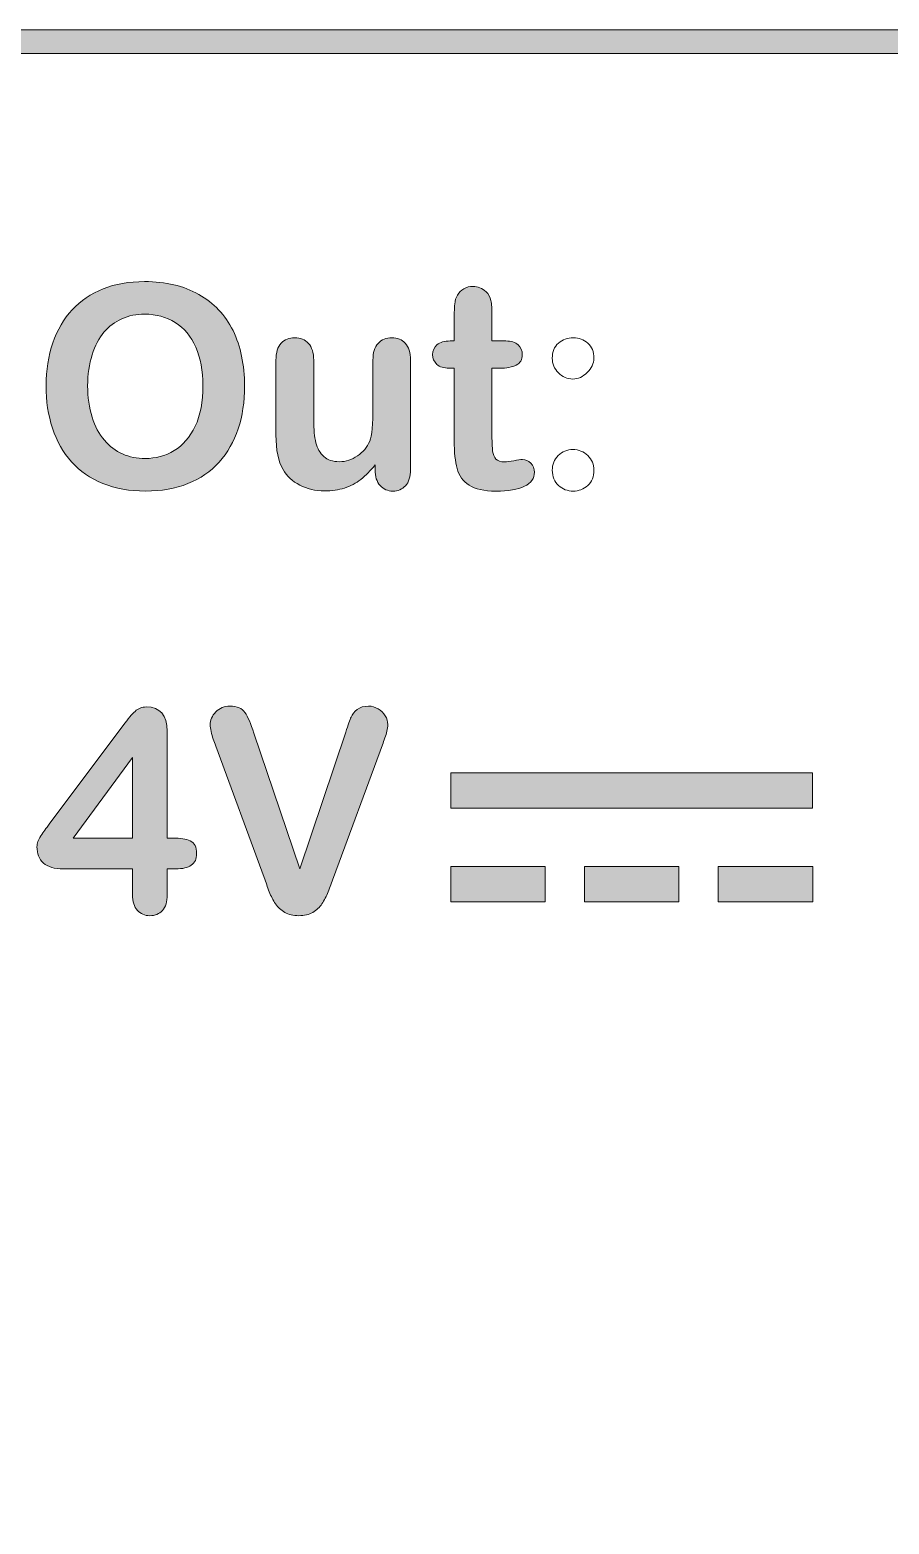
# Model space of a CAD drawing. Header units: millimetres. Extents: x -559267 to 14075, y 0 to 209897.
# Drawn here: x 928.664 to 931.044, y 81.516 to 85.656 of the extents above; entities that cross this region are included whole.
import ezdxf
from ezdxf.enums import TextEntityAlignment as Align

# ---------------------------------------------------------------- set-up
doc = ezdxf.new("R2010")
doc.units = ezdxf.units.MM
doc.layers.add('Serigraph', color=7, linetype='Continuous')
doc.layers.add('Таблицы', color=7, linetype='Continuous', lineweight=13)
doc.styles.get("Standard").update_dxf_attribs({"font": 'arial.ttf'})
doc.styles.add('Unecom', font='GOST2304A_0.ttf', dxfattribs={"height": 2.5})

# ---------------------------------------------------------------- blocks, each defined once
blk = doc.blocks.new('Dali Draiver1')
at = {"layer": 'Serigraph'}
h = blk.add_hatch(color=256, dxfattribs=at)
h.dxf.hatch_style = 2
edge = h.paths.add_edge_path()
edge.add_spline(control_points=[(49.445, 5.668), (49.445, 5.668), (25.921, 5.668), (25.921, 5.668), (25.19, 5.668), (24.595, 6.268), (24.595, 7.006), (24.595, 7.006), (24.595, 22.006), (24.595, 22.006), (24.595, 22.744), (25.19, 23.344), (25.921, 23.344), (25.921, 23.344), (49.445, 23.344), (49.445, 23.344), (50.177, 23.344), (50.771, 22.744), (50.771, 22.006), (50.771, 22.006), (50.771, 7.006), (50.771, 7.006), (50.771, 6.268), (50.177, 5.668), (49.445, 5.668)], knot_values=[0, 0, 0, 0, 1, 1, 1, 2, 2, 2, 3, 3, 3, 4, 4, 4, 5, 5, 5, 6, 6, 6, 7, 7, 7, 8, 8, 8, 8], degree=3, periodic=0)
edge = h.paths.add_edge_path()
edge.add_spline(control_points=[(25.921, 23.168), (25.287, 23.168), (24.772, 22.647), (24.772, 22.006), (24.772, 22.006), (24.772, 7.006), (24.772, 7.006), (24.772, 6.365), (25.287, 5.844), (25.921, 5.844), (25.921, 5.844), (49.445, 5.844), (49.445, 5.844), (50.079, 5.844), (50.595, 6.365), (50.595, 7.006), (50.595, 7.006), (50.595, 22.006), (50.595, 22.006), (50.595, 22.647), (50.079, 23.168), (49.445, 23.168), (49.445, 23.168), (25.921, 23.168), (25.921, 23.168)], knot_values=[0, 0, 0, 0, 1, 1, 1, 2, 2, 2, 3, 3, 3, 4, 4, 4, 5, 5, 5, 6, 6, 6, 7, 7, 7, 8, 8, 8, 8], degree=3, periodic=0)
h = blk.add_hatch(color=256, dxfattribs=at)
h.dxf.hatch_style = 2
edge = h.paths.add_edge_path()
edge.add_spline(control_points=[(31.835, 21.462), (31.992, 21.462), (32.127, 21.43), (32.24, 21.366), (32.352, 21.303), (32.438, 21.212), (32.496, 21.095), (32.553, 20.977), (32.582, 20.839), (32.582, 20.681), (32.582, 20.564), (32.567, 20.457), (32.535, 20.361), (32.503, 20.266), (32.456, 20.183), (32.392, 20.112), (32.329, 20.042), (32.251, 19.988), (32.159, 19.951), (32.066, 19.914), (31.961, 19.895), (31.841, 19.895), (31.723, 19.895), (31.617, 19.914), (31.523, 19.953), (31.429, 19.991), (31.351, 20.045), (31.288, 20.114), (31.226, 20.184), (31.178, 20.268), (31.146, 20.365), (31.114, 20.463), (31.098, 20.569), (31.098, 20.683), (31.098, 20.799), (31.115, 20.906), (31.149, 21.003), (31.182, 21.1), (31.23, 21.183), (31.294, 21.251), (31.357, 21.319), (31.434, 21.372), (31.525, 21.408), (31.616, 21.444), (31.719, 21.462), (31.835, 21.462)], knot_values=[0, 0, 0, 0, 1, 1, 1, 2, 2, 2, 3, 3, 3, 4, 4, 4, 5, 5, 5, 6, 6, 6, 7, 7, 7, 8, 8, 8, 9, 9, 9, 10, 10, 10, 11, 11, 11, 12, 12, 12, 13, 13, 13, 14, 14, 14, 15, 15, 15, 15], degree=3, periodic=0)
edge = h.paths.add_edge_path()
edge.add_spline(control_points=[(32.271, 20.683), (32.271, 20.794), (32.253, 20.89), (32.218, 20.971), (32.182, 21.052), (32.13, 21.114), (32.064, 21.156), (31.997, 21.197), (31.921, 21.218), (31.835, 21.218), (31.774, 21.218), (31.717, 21.207), (31.665, 21.183), (31.613, 21.16), (31.568, 21.127), (31.531, 21.083), (31.493, 21.039), (31.463, 20.982), (31.442, 20.914), (31.42, 20.845), (31.409, 20.768), (31.409, 20.683), (31.409, 20.597), (31.42, 20.519), (31.442, 20.449), (31.463, 20.38), (31.494, 20.322), (31.534, 20.276), (31.573, 20.23), (31.619, 20.196), (31.67, 20.173), (31.721, 20.15), (31.778, 20.139), (31.839, 20.139), (31.918, 20.139), (31.99, 20.159), (32.056, 20.198), (32.121, 20.237), (32.174, 20.298), (32.213, 20.38), (32.252, 20.462), (32.271, 20.563), (32.271, 20.683)], knot_values=[0, 0, 0, 0, 1, 1, 1, 2, 2, 2, 3, 3, 3, 4, 4, 4, 5, 5, 5, 6, 6, 6, 7, 7, 7, 8, 8, 8, 9, 9, 9, 10, 10, 10, 11, 11, 11, 12, 12, 12, 13, 13, 13, 14, 14, 14, 14], degree=3, periodic=0)
h = blk.add_hatch(color=256, dxfattribs=at)
h.dxf.hatch_style = 2
edge = h.paths.add_edge_path()
edge.add_spline(control_points=[(34.119, 21.018), (34.119, 21.018), (34.15, 21.018), (34.15, 21.018), (34.15, 21.018), (34.15, 21.187), (34.15, 21.187), (34.15, 21.233), (34.151, 21.268), (34.154, 21.294), (34.156, 21.32), (34.163, 21.342), (34.174, 21.361), (34.185, 21.38), (34.201, 21.396), (34.222, 21.408), (34.242, 21.42), (34.265, 21.426), (34.291, 21.426), (34.327, 21.426), (34.359, 21.412), (34.388, 21.386), (34.407, 21.368), (34.42, 21.346), (34.424, 21.32), (34.43, 21.294), (34.432, 21.257), (34.432, 21.21), (34.432, 21.21), (34.432, 21.018), (34.432, 21.018), (34.432, 21.018), (34.536, 21.018), (34.536, 21.018), (34.576, 21.018), (34.606, 21.008), (34.627, 20.989), (34.648, 20.97), (34.659, 20.946), (34.659, 20.916), (34.659, 20.878), (34.644, 20.852), (34.614, 20.837), (34.584, 20.822), (34.541, 20.814), (34.485, 20.814), (34.485, 20.814), (34.432, 20.814), (34.432, 20.814), (34.432, 20.814), (34.432, 20.295), (34.432, 20.295), (34.432, 20.251), (34.434, 20.217), (34.437, 20.193), (34.44, 20.17), (34.449, 20.15), (34.462, 20.135), (34.475, 20.121), (34.497, 20.113), (34.528, 20.113), (34.544, 20.113), (34.566, 20.116), (34.595, 20.122), (34.623, 20.128), (34.645, 20.131), (34.661, 20.131), (34.684, 20.131), (34.704, 20.122), (34.722, 20.103), (34.74, 20.085), (34.75, 20.063), (34.75, 20.036), (34.75, 19.99), (34.725, 19.955), (34.675, 19.931), (34.626, 19.907), (34.554, 19.895), (34.461, 19.895), (34.373, 19.895), (34.306, 19.91), (34.261, 19.94), (34.215, 19.969), (34.185, 20.01), (34.172, 20.063), (34.157, 20.115), (34.15, 20.185), (34.15, 20.272), (34.15, 20.272), (34.15, 20.814), (34.15, 20.814), (34.15, 20.814), (34.113, 20.814), (34.113, 20.814), (34.072, 20.814), (34.041, 20.824), (34.02, 20.843), (33.999, 20.862), (33.988, 20.887), (33.988, 20.916), (33.988, 20.946), (33.999, 20.97), (34.021, 20.989), (34.044, 21.008), (34.077, 21.018), (34.119, 21.018)], knot_values=[0, 0, 0, 0, 1, 1, 1, 2, 2, 2, 3, 3, 3, 4, 4, 4, 5, 5, 5, 6, 6, 6, 7, 7, 7, 8, 8, 8, 9, 9, 9, 10, 10, 10, 11, 11, 11, 12, 12, 12, 13, 13, 13, 14, 14, 14, 15, 15, 15, 16, 16, 16, 17, 17, 17, 18, 18, 18, 19, 19, 19, 20, 20, 20, 21, 21, 21, 22, 22, 22, 23, 23, 23, 24, 24, 24, 25, 25, 25, 26, 26, 26, 27, 27, 27, 28, 28, 28, 29, 29, 29, 30, 30, 30, 31, 31, 31, 32, 32, 32, 33, 33, 33, 34, 34, 34, 35, 35, 35, 35], degree=3, periodic=0)
h = blk.add_hatch(color=256, dxfattribs=at)
h.dxf.hatch_style = 2
edge = h.paths.add_edge_path()
edge.add_spline(control_points=[(33.558, 20.054), (33.558, 20.054), (33.558, 20.091), (33.558, 20.091), (33.524, 20.048), (33.489, 20.012), (33.452, 19.983), (33.414, 19.954), (33.374, 19.933), (33.33, 19.918), (33.286, 19.904), (33.235, 19.897), (33.179, 19.897), (33.111, 19.897), (33.049, 19.911), (32.995, 19.94), (32.941, 19.968), (32.899, 20.007), (32.87, 20.056), (32.835, 20.116), (32.817, 20.202), (32.817, 20.315), (32.817, 20.315), (32.817, 20.874), (32.817, 20.874), (32.817, 20.93), (32.83, 20.973), (32.855, 21.001), (32.881, 21.028), (32.915, 21.042), (32.957, 21.042), (32.999, 21.042), (33.034, 21.028), (33.06, 21), (33.086, 20.972), (33.099, 20.93), (33.099, 20.874), (33.099, 20.874), (33.099, 20.422), (33.099, 20.422), (33.099, 20.357), (33.105, 20.302), (33.116, 20.257), (33.127, 20.213), (33.146, 20.178), (33.175, 20.153), (33.204, 20.128), (33.242, 20.115), (33.291, 20.115), (33.339, 20.115), (33.384, 20.129), (33.426, 20.158), (33.468, 20.186), (33.498, 20.223), (33.518, 20.268), (33.534, 20.308), (33.542, 20.396), (33.542, 20.531), (33.542, 20.531), (33.542, 20.874), (33.542, 20.874), (33.542, 20.93), (33.555, 20.972), (33.581, 21), (33.607, 21.028), (33.641, 21.042), (33.683, 21.042), (33.725, 21.042), (33.759, 21.028), (33.784, 21.001), (33.81, 20.973), (33.823, 20.93), (33.823, 20.874), (33.823, 20.874), (33.823, 20.056), (33.823, 20.056), (33.823, 20.003), (33.81, 19.962), (33.786, 19.935), (33.761, 19.909), (33.73, 19.895), (33.691, 19.895), (33.653, 19.895), (33.621, 19.909), (33.596, 19.937), (33.57, 19.965), (33.558, 20.004), (33.558, 20.054)], knot_values=[0, 0, 0, 0, 1, 1, 1, 2, 2, 2, 3, 3, 3, 4, 4, 4, 5, 5, 5, 6, 6, 6, 7, 7, 7, 8, 8, 8, 9, 9, 9, 10, 10, 10, 11, 11, 11, 12, 12, 12, 13, 13, 13, 14, 14, 14, 15, 15, 15, 16, 16, 16, 17, 17, 17, 18, 18, 18, 19, 19, 19, 20, 20, 20, 21, 21, 21, 22, 22, 22, 23, 23, 23, 24, 24, 24, 25, 25, 25, 26, 26, 26, 27, 27, 27, 28, 28, 28, 29, 29, 29, 29], degree=3, periodic=0)
h = blk.add_hatch(color=256, dxfattribs=at)
h.dxf.hatch_style = 2
edge = h.paths.add_edge_path()
edge.add_spline(control_points=[(31.745, 16.877), (31.745, 16.877), (31.745, 17.07), (31.745, 17.07), (31.745, 17.07), (31.226, 17.07), (31.226, 17.07), (31.161, 17.07), (31.112, 17.084), (31.079, 17.114), (31.046, 17.144), (31.03, 17.184), (31.03, 17.235), (31.03, 17.248), (31.032, 17.261), (31.037, 17.275), (31.042, 17.288), (31.049, 17.302), (31.059, 17.317), (31.069, 17.332), (31.079, 17.346), (31.089, 17.36), (31.099, 17.374), (31.112, 17.391), (31.127, 17.411), (31.127, 17.411), (31.675, 18.143), (31.675, 18.143), (31.711, 18.192), (31.74, 18.227), (31.764, 18.248), (31.786, 18.27), (31.814, 18.281), (31.847, 18.281), (31.951, 18.281), (32.004, 18.221), (32.004, 18.101), (32.004, 18.101), (32.004, 17.301), (32.004, 17.301), (32.004, 17.301), (32.048, 17.301), (32.048, 17.301), (32.101, 17.301), (32.144, 17.294), (32.176, 17.279), (32.208, 17.265), (32.224, 17.233), (32.224, 17.184), (32.224, 17.144), (32.211, 17.115), (32.184, 17.097), (32.158, 17.079), (32.119, 17.07), (32.067, 17.07), (32.067, 17.07), (32.004, 17.07), (32.004, 17.07), (32.004, 17.07), (32.004, 16.877), (32.004, 16.877), (32.004, 16.824), (31.992, 16.785), (31.968, 16.759), (31.945, 16.733), (31.914, 16.72), (31.874, 16.72), (31.836, 16.72), (31.805, 16.734), (31.781, 16.76), (31.757, 16.787), (31.745, 16.826), (31.745, 16.877)], knot_values=[0, 0, 0, 0, 1, 1, 1, 2, 2, 2, 3, 3, 3, 4, 4, 4, 5, 5, 5, 6, 6, 6, 7, 7, 7, 8, 8, 8, 9, 9, 9, 10, 10, 10, 11, 11, 11, 12, 12, 12, 13, 13, 13, 14, 14, 14, 15, 15, 15, 16, 16, 16, 17, 17, 17, 18, 18, 18, 19, 19, 19, 20, 20, 20, 21, 21, 21, 22, 22, 22, 23, 23, 23, 24, 24, 24, 24], degree=3, periodic=0)
h.paths.add_polyline_path([(31.301, 17.301), (31.745, 17.301), (31.745, 17.902)])
h = blk.add_hatch(color=256, dxfattribs=at)
h.dxf.hatch_style = 2
edge = h.paths.add_edge_path()
edge.add_spline(control_points=[(32.652, 18.085), (32.652, 18.085), (32.995, 17.07), (32.995, 17.07), (32.995, 17.07), (33.339, 18.093), (33.339, 18.093), (33.357, 18.146), (33.37, 18.184), (33.379, 18.205), (33.388, 18.226), (33.403, 18.245), (33.424, 18.262), (33.444, 18.279), (33.473, 18.287), (33.508, 18.287), (33.535, 18.287), (33.559, 18.28), (33.581, 18.267), (33.604, 18.254), (33.621, 18.237), (33.634, 18.215), (33.647, 18.194), (33.653, 18.172), (33.653, 18.15), (33.653, 18.134), (33.651, 18.118), (33.647, 18.101), (33.643, 18.083), (33.638, 18.066), (33.631, 18.049), (33.625, 18.032), (33.619, 18.015), (33.613, 17.997), (33.613, 17.997), (33.246, 17.006), (33.246, 17.006), (33.233, 16.969), (33.22, 16.933), (33.207, 16.899), (33.194, 16.865), (33.178, 16.835), (33.161, 16.809), (33.144, 16.783), (33.121, 16.762), (33.092, 16.745), (33.064, 16.728), (33.029, 16.72), (32.988, 16.72), (32.946, 16.72), (32.911, 16.728), (32.883, 16.745), (32.854, 16.761), (32.831, 16.782), (32.813, 16.809), (32.796, 16.835), (32.78, 16.865), (32.767, 16.899), (32.754, 16.933), (32.741, 16.969), (32.728, 17.006), (32.728, 17.006), (32.367, 17.988), (32.367, 17.988), (32.361, 18.006), (32.355, 18.024), (32.348, 18.041), (32.342, 18.058), (32.336, 18.077), (32.332, 18.097), (32.327, 18.117), (32.325, 18.134), (32.325, 18.147), (32.325, 18.183), (32.339, 18.215), (32.367, 18.244), (32.396, 18.273), (32.431, 18.287), (32.474, 18.287), (32.526, 18.287), (32.563, 18.271), (32.585, 18.239), (32.607, 18.207), (32.629, 18.156), (32.652, 18.085)], knot_values=[0, 0, 0, 0, 1, 1, 1, 2, 2, 2, 3, 3, 3, 4, 4, 4, 5, 5, 5, 6, 6, 6, 7, 7, 7, 8, 8, 8, 9, 9, 9, 10, 10, 10, 11, 11, 11, 12, 12, 12, 13, 13, 13, 14, 14, 14, 15, 15, 15, 16, 16, 16, 17, 17, 17, 18, 18, 18, 19, 19, 19, 20, 20, 20, 21, 21, 21, 22, 22, 22, 23, 23, 23, 24, 24, 24, 25, 25, 25, 26, 26, 26, 27, 27, 27, 28, 28, 28, 28], degree=3, periodic=0)
h = blk.add_hatch(color=256, dxfattribs=at)
h.dxf.hatch_style = 2
h.paths.add_polyline_path([(36.829, 17.524), (34.124, 17.524), (34.124, 17.788), (36.829, 17.788)])
h = blk.add_hatch(color=256, dxfattribs=at)
h.dxf.hatch_style = 2
h.paths.add_polyline_path([(34.829, 16.824), (34.124, 16.824), (34.124, 17.089), (34.829, 17.089)])
h = blk.add_hatch(color=256, dxfattribs=at)
h.dxf.hatch_style = 2
h.paths.add_polyline_path([(35.829, 16.824), (35.124, 16.824), (35.124, 17.089), (35.829, 17.089)])
h = blk.add_hatch(color=256, dxfattribs=at)
h.dxf.hatch_style = 2
h.paths.add_polyline_path([(36.83, 16.824), (36.124, 16.824), (36.124, 17.089), (36.83, 17.089)])
at = {"layer": 'Serigraph', "lineweight": 0}
for p, q in [((31.745, 17.902), (31.301, 17.301)), ((31.745, 17.301), (31.745, 17.902)), ((34.124, 17.524), (34.124, 17.788)), ((34.124, 17.788), (36.829, 17.788)), ((36.829, 17.788), (36.829, 17.524)), ((36.829, 17.524), (34.124, 17.524)), ((31.301, 17.301), (31.745, 17.301)), ((34.124, 16.824), (34.124, 17.089)), ((34.124, 17.089), (34.829, 17.089)), ((34.829, 17.089), (34.829, 16.824)), ((35.124, 16.824), (35.124, 17.089)), ((35.124, 17.089), (35.829, 17.089)), ((35.829, 17.089), (35.829, 16.824)), ((36.124, 16.824), (36.124, 17.089)), ((36.124, 17.089), (36.83, 17.089)), ((36.83, 17.089), (36.83, 16.824)), ((34.829, 16.824), (34.124, 16.824)), ((35.829, 16.824), (35.124, 16.824)), ((36.83, 16.824), (36.124, 16.824))]:
    blk.add_line(p, q, dxfattribs=at)
for points in [[(25.921, 23.344), (25.921, 23.344), (49.445, 23.344), (49.445, 23.344)], [(49.445, 23.168), (49.445, 23.168), (25.921, 23.168), (25.921, 23.168)], [(31.525, 21.408), (31.616, 21.444), (31.719, 21.462), (31.835, 21.462)], [(31.835, 21.462), (31.992, 21.462), (32.127, 21.43), (32.24, 21.366)], [(32.24, 21.366), (32.352, 21.303), (32.438, 21.212), (32.496, 21.095)], [(34.154, 21.294), (34.156, 21.32), (34.163, 21.342), (34.174, 21.361)], [(34.174, 21.361), (34.185, 21.38), (34.201, 21.396), (34.222, 21.408)], [(34.388, 21.386), (34.407, 21.368), (34.42, 21.346), (34.424, 21.32)], [(34.15, 21.187), (34.15, 21.233), (34.151, 21.268), (34.154, 21.294)], [(34.424, 21.32), (34.43, 21.294), (34.432, 21.257), (34.432, 21.21)], [(31.665, 21.183), (31.613, 21.16), (31.568, 21.127), (31.531, 21.083)], [(32.218, 20.971), (32.182, 21.052), (32.13, 21.114), (32.064, 21.156)], [(34.15, 21.018), (34.15, 21.018), (34.15, 21.187), (34.15, 21.187)], [(34.432, 21.21), (34.432, 21.21), (34.432, 21.018), (34.432, 21.018)], [(31.531, 21.083), (31.493, 21.039), (31.463, 20.982), (31.442, 20.914)], [(34.021, 20.989), (34.044, 21.008), (34.077, 21.018), (34.119, 21.018)], [(34.119, 21.018), (34.119, 21.018), (34.15, 21.018), (34.15, 21.018)], [(34.432, 21.018), (34.432, 21.018), (34.536, 21.018), (34.536, 21.018)], [(34.536, 21.018), (34.576, 21.018), (34.606, 21.008), (34.627, 20.989)], [(32.271, 20.683), (32.271, 20.794), (32.253, 20.89), (32.218, 20.971)], [(33.542, 20.874), (33.542, 20.93), (33.555, 20.972), (33.581, 21)], [(34.883, 20.888), (34.883, 20.937), (34.898, 20.975), (34.929, 21.002)], [(32.817, 20.315), (32.817, 20.315), (32.817, 20.874), (32.817, 20.874)], [(33.099, 20.874), (33.099, 20.874), (33.099, 20.422), (33.099, 20.422)], [(33.542, 20.531), (33.542, 20.531), (33.542, 20.874), (33.542, 20.874)], [(33.823, 20.874), (33.823, 20.874), (33.823, 20.056), (33.823, 20.056)], [(34.113, 20.814), (34.072, 20.814), (34.041, 20.824), (34.02, 20.843)], [(34.15, 20.814), (34.15, 20.814), (34.113, 20.814), (34.113, 20.814)], [(34.15, 20.272), (34.15, 20.272), (34.15, 20.814), (34.15, 20.814)], [(34.485, 20.814), (34.485, 20.814), (34.432, 20.814), (34.432, 20.814)], [(34.432, 20.814), (34.432, 20.814), (34.432, 20.295), (34.432, 20.295)], [(34.614, 20.837), (34.584, 20.822), (34.541, 20.814), (34.485, 20.814)], [(34.929, 20.78), (34.898, 20.811), (34.883, 20.847), (34.883, 20.888)], [(32.213, 20.38), (32.252, 20.462), (32.271, 20.563), (32.271, 20.683)], [(31.442, 20.449), (31.463, 20.38), (31.494, 20.322), (31.534, 20.276)], [(33.518, 20.268), (33.534, 20.308), (33.542, 20.396), (33.542, 20.531)], [(31.288, 20.114), (31.226, 20.184), (31.178, 20.268), (31.146, 20.365)], [(32.056, 20.198), (32.121, 20.237), (32.174, 20.298), (32.213, 20.38)], [(32.535, 20.361), (32.503, 20.266), (32.456, 20.183), (32.392, 20.112)], [(33.099, 20.422), (33.099, 20.357), (33.105, 20.302), (33.116, 20.257)], [(31.534, 20.276), (31.573, 20.23), (31.619, 20.196), (31.67, 20.173)], [(32.87, 20.056), (32.835, 20.116), (32.817, 20.202), (32.817, 20.315)], [(33.426, 20.158), (33.468, 20.186), (33.498, 20.223), (33.518, 20.268)], [(34.172, 20.063), (34.157, 20.115), (34.15, 20.185), (34.15, 20.272)], [(34.432, 20.295), (34.432, 20.251), (34.434, 20.217), (34.437, 20.193)], [(31.523, 19.953), (31.429, 19.991), (31.351, 20.045), (31.288, 20.114)], [(34.437, 20.193), (34.44, 20.17), (34.449, 20.15), (34.462, 20.135)], [(32.392, 20.112), (32.329, 20.042), (32.251, 19.988), (32.159, 19.951)], [(33.558, 20.091), (33.524, 20.048), (33.489, 20.012), (33.452, 19.983)], [(33.558, 20.054), (33.558, 20.054), (33.558, 20.091), (33.558, 20.091)], [(33.596, 19.937), (33.57, 19.965), (33.558, 20.004), (33.558, 20.054)], [(33.823, 20.056), (33.823, 20.003), (33.81, 19.962), (33.786, 19.935)], [(34.261, 19.94), (34.215, 19.969), (34.185, 20.01), (34.172, 20.063)], [(35.04, 19.895), (34.997, 19.895), (34.961, 19.909), (34.93, 19.937)], [(35.148, 19.937), (35.117, 19.909), (35.081, 19.895), (35.04, 19.895)], [(31.675, 18.143), (31.711, 18.192), (31.74, 18.227), (31.764, 18.248)], [(32.585, 18.239), (32.607, 18.207), (32.629, 18.156), (32.652, 18.085)], [(33.379, 18.205), (33.388, 18.226), (33.403, 18.245), (33.424, 18.262)], [(33.581, 18.267), (33.604, 18.254), (33.621, 18.237), (33.634, 18.215)], [(31.127, 17.411), (31.127, 17.411), (31.675, 18.143), (31.675, 18.143)], [(33.339, 18.093), (33.357, 18.146), (33.37, 18.184), (33.379, 18.205)], [(32.004, 18.101), (32.004, 18.101), (32.004, 17.301), (32.004, 17.301)], [(32.348, 18.041), (32.342, 18.058), (32.336, 18.077), (32.332, 18.097)], [(32.367, 17.988), (32.361, 18.006), (32.355, 18.024), (32.348, 18.041)], [(32.652, 18.085), (32.652, 18.085), (32.995, 17.07), (32.995, 17.07)], [(32.995, 17.07), (32.995, 17.07), (33.339, 18.093), (33.339, 18.093)], [(33.613, 17.997), (33.613, 17.997), (33.246, 17.006), (33.246, 17.006)], [(33.631, 18.049), (33.625, 18.032), (33.619, 18.015), (33.613, 17.997)], [(33.647, 18.101), (33.643, 18.083), (33.638, 18.066), (33.631, 18.049)], [(32.728, 17.006), (32.728, 17.006), (32.367, 17.988), (32.367, 17.988)], [(31.059, 17.317), (31.069, 17.332), (31.079, 17.346), (31.089, 17.36)], [(31.089, 17.36), (31.099, 17.374), (31.112, 17.391), (31.127, 17.411)], [(31.037, 17.275), (31.042, 17.288), (31.049, 17.302), (31.059, 17.317)], [(32.004, 17.301), (32.004, 17.301), (32.048, 17.301), (32.048, 17.301)], [(32.048, 17.301), (32.101, 17.301), (32.144, 17.294), (32.176, 17.279)], [(31.226, 17.07), (31.161, 17.07), (31.112, 17.084), (31.079, 17.114)], [(32.184, 17.097), (32.158, 17.079), (32.119, 17.07), (32.067, 17.07)], [(31.745, 17.07), (31.745, 17.07), (31.226, 17.07), (31.226, 17.07)], [(31.745, 16.877), (31.745, 16.877), (31.745, 17.07), (31.745, 17.07)], [(32.067, 17.07), (32.067, 17.07), (32.004, 17.07), (32.004, 17.07)], [(32.004, 17.07), (32.004, 17.07), (32.004, 16.877), (32.004, 16.877)], [(32.767, 16.899), (32.754, 16.933), (32.741, 16.969), (32.728, 17.006)], [(33.246, 17.006), (33.233, 16.969), (33.22, 16.933), (33.207, 16.899)], [(31.781, 16.76), (31.757, 16.787), (31.745, 16.826), (31.745, 16.877)], [(32.004, 16.877), (32.004, 16.824), (31.992, 16.785), (31.968, 16.759)], [(32.813, 16.809), (32.796, 16.835), (32.78, 16.865), (32.767, 16.899)], [(33.207, 16.899), (33.194, 16.865), (33.178, 16.835), (33.161, 16.809)], [(32.883, 16.745), (32.854, 16.761), (32.831, 16.782), (32.813, 16.809)], [(33.161, 16.809), (33.144, 16.783), (33.121, 16.762), (33.092, 16.745)]]:
    blk.add_open_spline(points, degree=3, dxfattribs=at)
for points, knots in [([(31.149, 21.003), (31.182, 21.1), (31.23, 21.183), (31.294, 21.251), (31.357, 21.319), (31.434, 21.372), (31.525, 21.408)], [12, 12, 12, 12, 13, 13, 13, 14, 14, 14, 14]), ([(34.222, 21.408), (34.242, 21.42), (34.265, 21.426), (34.291, 21.426), (34.327, 21.426), (34.359, 21.412), (34.388, 21.386)], [5, 5, 5, 5, 6, 6, 6, 7, 7, 7, 7]), ([(32.064, 21.156), (31.997, 21.197), (31.921, 21.218), (31.835, 21.218), (31.774, 21.218), (31.717, 21.207), (31.665, 21.183)], [2, 2, 2, 2, 3, 3, 3, 4, 4, 4, 4]), ([(32.496, 21.095), (32.553, 20.977), (32.582, 20.839), (32.582, 20.681), (32.582, 20.564), (32.567, 20.457), (32.535, 20.361)], [2, 2, 2, 2, 3, 3, 3, 4, 4, 4, 4]), ([(32.817, 20.874), (32.817, 20.93), (32.83, 20.973), (32.855, 21.001), (32.881, 21.028), (32.915, 21.042), (32.957, 21.042), (32.999, 21.042), (33.034, 21.028), (33.06, 21), (33.086, 20.972), (33.099, 20.93), (33.099, 20.874)], [8, 8, 8, 8, 9, 9, 9, 10, 10, 10, 11, 11, 11, 12, 12, 12, 12]), ([(33.581, 21), (33.607, 21.028), (33.641, 21.042), (33.683, 21.042), (33.725, 21.042), (33.759, 21.028), (33.784, 21.001), (33.81, 20.973), (33.823, 20.93), (33.823, 20.874)], [21, 21, 21, 21, 22, 22, 22, 23, 23, 23, 24, 24, 24, 24]), ([(34.929, 21.002), (34.96, 21.029), (34.997, 21.042), (35.04, 21.042), (35.082, 21.042), (35.118, 21.029), (35.149, 21.002)], [1, 1, 1, 1, 2, 2, 2, 3, 3, 3, 3]), ([(31.146, 20.365), (31.114, 20.463), (31.098, 20.569), (31.098, 20.683), (31.098, 20.799), (31.115, 20.906), (31.149, 21.003)], [10, 10, 10, 10, 11, 11, 11, 12, 12, 12, 12]), ([(31.442, 20.914), (31.42, 20.845), (31.409, 20.768), (31.409, 20.683), (31.409, 20.597), (31.42, 20.519), (31.442, 20.449)], [6, 6, 6, 6, 7, 7, 7, 8, 8, 8, 8]), ([(34.02, 20.843), (33.999, 20.862), (33.988, 20.887), (33.988, 20.916), (33.988, 20.946), (33.999, 20.97), (34.021, 20.989)], [32, 32, 32, 32, 33, 33, 33, 34, 34, 34, 34]), ([(34.627, 20.989), (34.648, 20.97), (34.659, 20.946), (34.659, 20.916), (34.659, 20.878), (34.644, 20.852), (34.614, 20.837)], [12, 12, 12, 12, 13, 13, 13, 14, 14, 14, 14]), ([(35.149, 21.002), (35.179, 20.974), (35.194, 20.937), (35.194, 20.888), (35.194, 20.85), (35.178, 20.814), (35.145, 20.782)], [3, 3, 3, 3, 4, 4, 4, 5, 5, 5, 5]), ([(35.145, 20.782), (35.111, 20.75), (35.076, 20.733), (35.037, 20.733), (34.995, 20.733), (34.959, 20.749), (34.929, 20.78)], [5, 5, 5, 5, 6, 6, 6, 7, 7, 7, 7]), ([(33.116, 20.257), (33.127, 20.213), (33.146, 20.178), (33.175, 20.153), (33.204, 20.128), (33.242, 20.115), (33.291, 20.115), (33.339, 20.115), (33.384, 20.129), (33.426, 20.158)], [14, 14, 14, 14, 15, 15, 15, 16, 16, 16, 17, 17, 17, 17]), ([(31.67, 20.173), (31.721, 20.15), (31.778, 20.139), (31.839, 20.139), (31.918, 20.139), (31.99, 20.159), (32.056, 20.198)], [10, 10, 10, 10, 11, 11, 11, 12, 12, 12, 12]), ([(34.462, 20.135), (34.475, 20.121), (34.497, 20.113), (34.528, 20.113), (34.544, 20.113), (34.566, 20.116), (34.595, 20.122)], [19, 19, 19, 19, 20, 20, 20, 21, 21, 21, 21]), ([(34.595, 20.122), (34.623, 20.128), (34.645, 20.131), (34.661, 20.131), (34.684, 20.131), (34.704, 20.122), (34.722, 20.103)], [21, 21, 21, 21, 22, 22, 22, 23, 23, 23, 23]), ([(34.93, 19.937), (34.899, 19.964), (34.883, 20.003), (34.883, 20.052), (34.883, 20.094), (34.898, 20.13), (34.927, 20.161)], [1, 1, 1, 1, 2, 2, 2, 3, 3, 3, 3]), ([(34.927, 20.161), (34.957, 20.191), (34.994, 20.206), (35.037, 20.206), (35.08, 20.206), (35.117, 20.191), (35.148, 20.161)], [3, 3, 3, 3, 4, 4, 4, 5, 5, 5, 5]), ([(35.148, 20.161), (35.179, 20.131), (35.194, 20.095), (35.194, 20.052), (35.194, 20.003), (35.179, 19.965), (35.148, 19.937)], [5, 5, 5, 5, 6, 6, 6, 7, 7, 7, 7]), ([(33.452, 19.983), (33.414, 19.954), (33.374, 19.933), (33.33, 19.918), (33.286, 19.904), (33.235, 19.897), (33.179, 19.897), (33.111, 19.897), (33.049, 19.911), (32.995, 19.94), (32.941, 19.968), (32.899, 20.007), (32.87, 20.056)], [2, 2, 2, 2, 3, 3, 3, 4, 4, 4, 5, 5, 5, 6, 6, 6, 6]), ([(34.722, 20.103), (34.74, 20.085), (34.75, 20.063), (34.75, 20.036), (34.75, 19.99), (34.725, 19.955), (34.675, 19.931)], [23, 23, 23, 23, 24, 24, 24, 25, 25, 25, 25]), ([(32.159, 19.951), (32.066, 19.914), (31.961, 19.895), (31.841, 19.895), (31.723, 19.895), (31.617, 19.914), (31.523, 19.953)], [6, 6, 6, 6, 7, 7, 7, 8, 8, 8, 8]), ([(33.786, 19.935), (33.761, 19.909), (33.73, 19.895), (33.691, 19.895), (33.653, 19.895), (33.621, 19.909), (33.596, 19.937)], [26, 26, 26, 26, 27, 27, 27, 28, 28, 28, 28]), ([(34.675, 19.931), (34.626, 19.907), (34.554, 19.895), (34.461, 19.895), (34.373, 19.895), (34.306, 19.91), (34.261, 19.94)], [25, 25, 25, 25, 26, 26, 26, 27, 27, 27, 27]), ([(31.764, 18.248), (31.786, 18.27), (31.814, 18.281), (31.847, 18.281), (31.951, 18.281), (32.004, 18.221), (32.004, 18.101)], [10, 10, 10, 10, 11, 11, 11, 12, 12, 12, 12]), ([(32.332, 18.097), (32.327, 18.117), (32.325, 18.134), (32.325, 18.147), (32.325, 18.183), (32.339, 18.215), (32.367, 18.244)], [23, 23, 23, 23, 24, 24, 24, 25, 25, 25, 25]), ([(32.367, 18.244), (32.396, 18.273), (32.431, 18.287), (32.474, 18.287), (32.526, 18.287), (32.563, 18.271), (32.585, 18.239)], [25, 25, 25, 25, 26, 26, 26, 27, 27, 27, 27]), ([(33.424, 18.262), (33.444, 18.279), (33.473, 18.287), (33.508, 18.287), (33.535, 18.287), (33.559, 18.28), (33.581, 18.267)], [4, 4, 4, 4, 5, 5, 5, 6, 6, 6, 6]), ([(33.634, 18.215), (33.647, 18.194), (33.653, 18.172), (33.653, 18.15), (33.653, 18.134), (33.651, 18.118), (33.647, 18.101)], [7, 7, 7, 7, 8, 8, 8, 9, 9, 9, 9]), ([(31.079, 17.114), (31.046, 17.144), (31.03, 17.184), (31.03, 17.235), (31.03, 17.248), (31.032, 17.261), (31.037, 17.275)], [3, 3, 3, 3, 4, 4, 4, 5, 5, 5, 5]), ([(32.176, 17.279), (32.208, 17.265), (32.224, 17.233), (32.224, 17.184), (32.224, 17.144), (32.211, 17.115), (32.184, 17.097)], [15, 15, 15, 15, 16, 16, 16, 17, 17, 17, 17]), ([(31.968, 16.759), (31.945, 16.733), (31.914, 16.72), (31.874, 16.72), (31.836, 16.72), (31.805, 16.734), (31.781, 16.76)], [21, 21, 21, 21, 22, 22, 22, 23, 23, 23, 23]), ([(33.092, 16.745), (33.064, 16.728), (33.029, 16.72), (32.988, 16.72), (32.946, 16.72), (32.911, 16.728), (32.883, 16.745)], [15, 15, 15, 15, 16, 16, 16, 17, 17, 17, 17])]:
    blk.add_open_spline(points, degree=3, knots=knots, dxfattribs=at)
at = {"style": 'Unecom'}
blk.add_attdef('№ДЕКОДЕРА', text='', height=2.5, dxfattribs=at).set_placement((0.931, 32.77), align=Align.MIDDLE_CENTER)
at = {"color": 3}
blk.add_attdef('PHYSICAL.ADD.', text='', height=2.5, dxfattribs=at).set_placement((2.558, 14.474), align=Align.CENTER)
at = {"color": 3, "flags": 2}
blk.add_attdef('REFERENCE', text='', height=2.5, dxfattribs=at).set_placement((-41.054, 3.944), align=Align.CENTER)
blk = doc.blocks.new('$RECOVER_230809152414-111111')
at = {"layer": 'Таблицы', "color": 1, "xscale": 1.482165903010609, "yscale": 1.482165903010609, "zscale": 1.482165903010609}
blk.add_blockref('Dali Draiver1', (219.876, 71.343), dxfattribs=at)

msp = doc.modelspace()

# ---------------------------------------------------------------- block references
at = {"xscale": 0.25, "yscale": 0.25, "zscale": 0.25}
msp.add_blockref('$RECOVER_230809152414-111111', (862.2166, 59.1706), dxfattribs=at)

doc.saveas('drawing.dxf')
